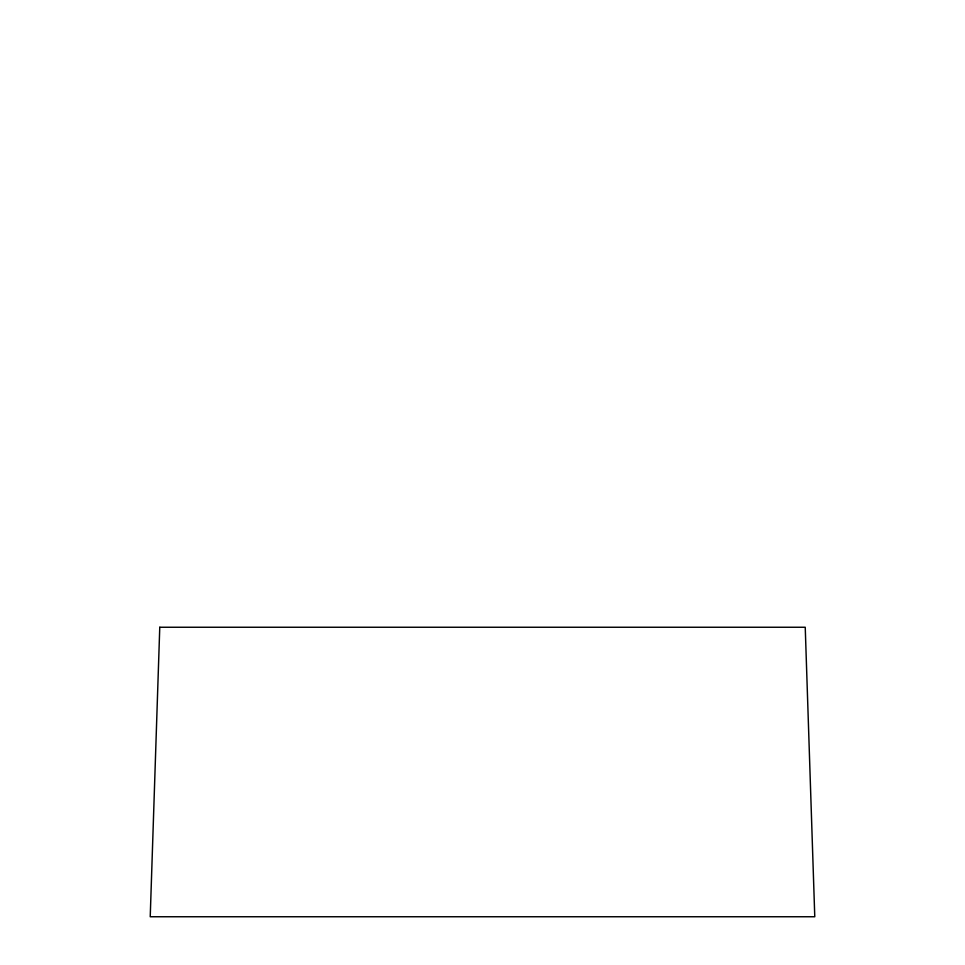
<?xml version="1.0" encoding="UTF-8"?>
<svg xmlns="http://www.w3.org/2000/svg" width="965" height="965" viewBox="0 0 965 965"><rect width="100%" height="100%" fill="white"/><g stroke="black" fill="none" stroke-linecap="round" stroke-linejoin="round"><path stroke-width="1.45" d="M159.768 627.25L150.226 916.75L814.774 916.75L805.232 627.25L159.768 627.25"/></g></svg>
